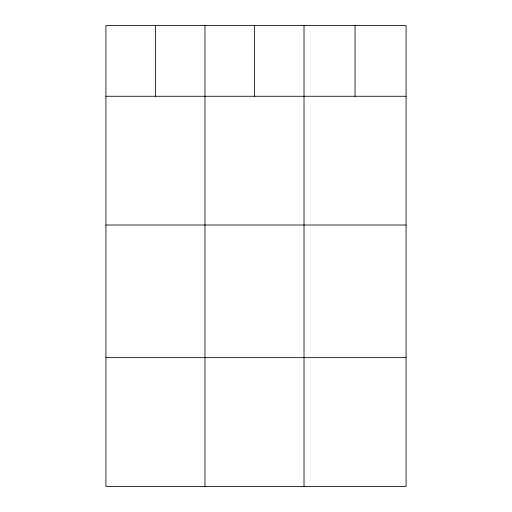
<?xml version="1.0" encoding="UTF-8"?>
<svg xmlns="http://www.w3.org/2000/svg" width="512" height="512" viewBox="0 0 512 512"><rect width="100%" height="100%" fill="white"/><g stroke="black" fill="none" stroke-linecap="round" stroke-linejoin="round"><path stroke-width="0.77" d="M406.067 96.269L406.067 486.4L105.933 486.4L105.933 25.6L406.067 25.6L406.067 96.269L105.933 96.269M105.933 225.011L406.067 225.011M105.933 357.658L406.067 357.658M355.046 25.6L355.046 96.269M304.019 25.6L304.019 486.4M254.502 25.6L254.502 96.269M204.979 25.6L204.979 486.4M155.456 25.6L155.456 96.269"/></g></svg>
